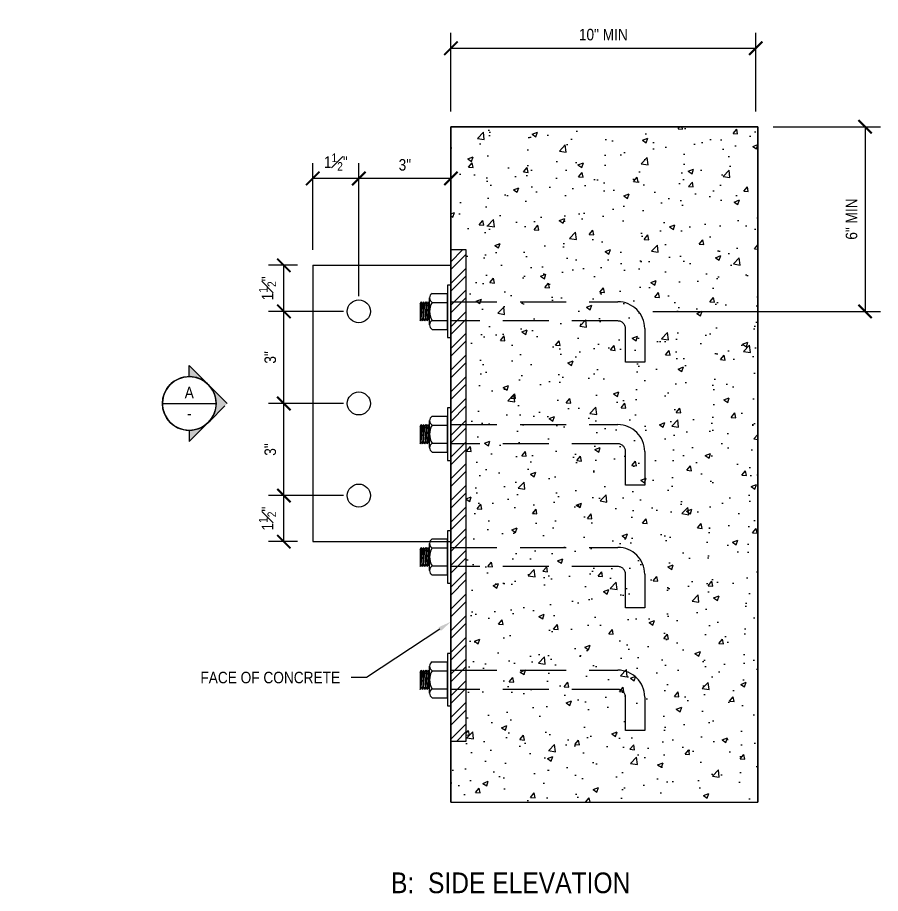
# Model space of a CAD drawing. Header units: inches. Extents: x -16404 to 14624, y -1591 to 16152.
# Drawn here: x -8321.36 to -8293.25, y 8264.26 to 8292.79 of the extents above; entities that cross this region are included whole.
import ezdxf
from ezdxf import colors
from ezdxf.entities.mleader import LeaderData, LeaderLine
from ezdxf.enums import TextEntityAlignment as Align
from ezdxf.math import Vec2, Vec3

# ---------------------------------------------------------------- set-up
doc = ezdxf.new("R2010")
doc.units = ezdxf.units.IN
doc.header["$LTSCALE"] = 24
doc.header["$MEASUREMENT"] = 0
doc.linetypes.add('HIDDEN4', pattern=[0.09375, 0.0625, -0.03125])
doc.layers.get('0').update_dxf_attribs({"linetype": 'CONTINUOUS'})
doc.layers.get('DefPoints').update_dxf_attribs({"color": 251, "linetype": 'CONTINUOUS'})
for name, color, linetype in [('S-ANNO-DIMS', 2, 'CONTINUOUS'), ('S-ANNO-NOTE', 4, 'CONTINUOUS'), ('S-BOLT', 2, 'CONTINUOUS'), ('S-CONC', 4, 'CONTINUOUS'), ('S-DETL-SYMB', 4, 'CONTINUOUS'), ('S-STEEL', 4, 'CONTINUOUS')]:
    doc.layers.add(name, color=color, linetype=linetype)
doc.layers.add('S-ANNO-NONPLOT', color=253, linetype='CONTINUOUS', plot=False)
doc.layers.add('S-HATCH1', color=1, linetype='CONTINUOUS', transparency=0.5)
doc.layers.add('S-HATCH2', color=2, linetype='CONTINUOUS', transparency=0.5)
doc.styles.add('Arial', font='arial.ttf', dxfattribs={"width": 0.85})
doc.dimstyles.new('DIM-4', dxfattribs={"dimscale": 4, "dimtxt": 0.09375, "dimasz": 0.109375, "dimexe": 0.125, "dimexo": 0.125, "dimgap": 0.0625, "dimtad": 1, "dimzin": 11, "dimdsep": 46, "dimlunit": 4, "dimtxsty": 'Arial', "dimblk": 'ARCHTICK', "dimcen": 0.125, "dimclrd": 2, "dimclre": 2, "dimclrt": 4, "dimadec": 0, "dimazin": 0, "dimtfac": 0.75, "dimtofl": 0, "dimtmove": 0, "dimatfit": 3, "dimfxl": 1, "dimfrac": 1, "dimtolj": 1, "dimtzin": 0, "dimarcsym": 0})

# ---------------------------------------------------------------- blocks, each defined once
blk = doc.blocks.new('_ARCHTICK')
at = {"color": 0, "linetype": 'ByBlock', "const_width": 0.15}
blk.add_lwpolyline([(-0.5, -0.5), (0.5, 0.5)], dxfattribs=at)
blk = doc.blocks.new('*D2064')
at = {"layer": 'DefPoints', "color": 0, "transparency": 16777216}
for p in [(-8312.68823934222, 8284.720736233712), (-8311.746324416963, 8284.720736233712), (-8310.246324416963, 8283.220736233712)]:
    blk.add_point(p, dxfattribs=at)
at = {"layer": 'S-ANNO-DIMS', "color": 2, "lineweight": -2, "transparency": 16777216}
for p, q in [((-8312.246324416963, 8284.720736233712), (-8313.18823934222, 8284.720736233712)), ((-8312.68823934222, 8283.220736233712), (-8312.68823934222, 8284.720736233712)), ((-8310.746324416963, 8283.220736233712), (-8313.18823934222, 8283.220736233712))]:
    blk.add_line(p, q, dxfattribs=at)
at = {"layer": 'S-ANNO-DIMS', "color": 2, "lineweight": -2, "transparency": 16777216, "xscale": 0.4375, "yscale": 0.4375, "zscale": 0.4375}
for p, rotation in [((-8312.68823934222, 8284.720736233712), 90), ((-8312.68823934222, 8283.220736233712), 270)]:
    blk.add_blockref('_ARCHTICK', p, dxfattribs=dict(at, rotation=rotation))
at = {"layer": 'S-ANNO-DIMS', "color": 4, "transparency": 16777216, "insert": (-8313.220640433621, 8283.970736233709), "char_height": 0.375, "attachment_point": 5, "rotation": 90, "style": 'Arial'}
blk.add_mtext('\\A1;1{\\H0.75x;\\S1#2;}"', dxfattribs=at)
blk = doc.blocks.new('*D2065')
at = {"layer": 'DefPoints', "color": 0, "transparency": 16777216}
for p in [(-8312.68823934222, 8283.220736233712), (-8310.246324416963, 8283.220736233712), (-8310.246324416963, 8280.220736233712)]:
    blk.add_point(p, dxfattribs=at)
at = {"layer": 'S-ANNO-DIMS', "color": 2, "lineweight": -2, "transparency": 16777216}
for p, q in [((-8310.746324416963, 8283.220736233712), (-8313.18823934222, 8283.220736233712)), ((-8312.68823934222, 8280.220736233712), (-8312.68823934222, 8283.220736233712)), ((-8310.746324416963, 8280.220736233712), (-8313.18823934222, 8280.220736233712))]:
    blk.add_line(p, q, dxfattribs=at)
at = {"layer": 'S-ANNO-DIMS', "color": 2, "lineweight": -2, "transparency": 16777216, "xscale": 0.4375, "yscale": 0.4375, "zscale": 0.4375}
for p, rotation in [((-8312.68823934222, 8283.220736233712), 90), ((-8312.68823934222, 8280.220736233712), 270)]:
    blk.add_blockref('_ARCHTICK', p, dxfattribs=dict(at, rotation=rotation))
at = {"layer": 'S-ANNO-DIMS', "color": 4, "transparency": 16777216, "insert": (-8313.129832111657, 8281.720736233709), "char_height": 0.375, "attachment_point": 5, "rotation": 90, "style": 'Arial'}
blk.add_mtext('\\A1;3"', dxfattribs=at)
blk = doc.blocks.new('*D2068')
at = {"layer": 'DefPoints', "color": 0, "transparency": 16777216}
for p in [(-8311.74632441696, 8287.550092125186), (-8311.74632441696, 8284.720736233709), (-8310.24632441696, 8283.220736233709)]:
    blk.add_point(p, dxfattribs=at)
at = {"layer": 'S-ANNO-DIMS', "color": 2, "lineweight": -2, "transparency": 16777216}
for p, q in [((-8311.74632441696, 8285.220736233709), (-8311.74632441696, 8288.050092125186)), ((-8310.24632441696, 8283.720736233709), (-8310.24632441696, 8288.050092125186)), ((-8310.24632441696, 8287.550092125186), (-8311.74632441696, 8287.550092125186))]:
    blk.add_line(p, q, dxfattribs=at)
at = {"layer": 'S-ANNO-DIMS', "color": 2, "lineweight": -2, "transparency": 16777216, "xscale": 0.4375, "yscale": 0.4375, "zscale": 0.4375, "rotation": 180}
blk.add_blockref('_ARCHTICK', (-8311.74632441696, 8287.550092125186), dxfattribs=at)
at = {"layer": 'S-ANNO-DIMS', "color": 2, "lineweight": -2, "transparency": 16777216, "xscale": 0.4375, "yscale": 0.4375, "zscale": 0.4375}
blk.add_blockref('_ARCHTICK', (-8310.24632441696, 8287.550092125186), dxfattribs=at)
at = {"layer": 'S-ANNO-DIMS', "color": 4, "transparency": 16777216, "insert": (-8310.99632441696, 8288.08249321659), "char_height": 0.375, "attachment_point": 5, "style": 'Arial'}
blk.add_mtext('\\A1;1{\\H0.75x;\\S1#2;}"', dxfattribs=at)
blk = doc.blocks.new('*D2069')
at = {"layer": 'DefPoints', "color": 0, "transparency": 16777216}
for p in [(-8310.24632441696, 8287.550092125186), (-8307.24632441696, 8285.220736233709), (-8310.24632441696, 8283.220736233709)]:
    blk.add_point(p, dxfattribs=at)
at = {"layer": 'S-ANNO-DIMS', "color": 2, "lineweight": -2, "transparency": 16777216}
for p, q in [((-8310.24632441696, 8283.720736233709), (-8310.24632441696, 8288.050092125186)), ((-8307.24632441696, 8285.720736233709), (-8307.24632441696, 8288.050092125186)), ((-8307.24632441696, 8287.550092125186), (-8310.24632441696, 8287.550092125186))]:
    blk.add_line(p, q, dxfattribs=at)
at = {"layer": 'S-ANNO-DIMS', "color": 2, "lineweight": -2, "transparency": 16777216, "xscale": 0.4375, "yscale": 0.4375, "zscale": 0.4375, "rotation": 180}
blk.add_blockref('_ARCHTICK', (-8310.24632441696, 8287.550092125186), dxfattribs=at)
at = {"layer": 'S-ANNO-DIMS', "color": 2, "lineweight": -2, "transparency": 16777216, "xscale": 0.4375, "yscale": 0.4375, "zscale": 0.4375}
blk.add_blockref('_ARCHTICK', (-8307.24632441696, 8287.550092125186), dxfattribs=at)
at = {"layer": 'S-ANNO-DIMS', "color": 4, "transparency": 16777216, "insert": (-8308.74632441696, 8287.991684894627), "char_height": 0.375, "attachment_point": 5, "style": 'Arial'}
blk.add_mtext('\\A1;3"', dxfattribs=at)
blk = doc.blocks.new('BUB4')
h = blk.add_hatch(color=256)
h.dxf.hatch_style = 1
edge = h.paths.add_edge_path()
edge.add_arc((0, 1.4210854715202e-13), 0.2187499999998666, 47.27417975091043, 90.00000000000428)
edge.add_line((0, 0.21875), (0, 0.3091155589472692))
edge.add_line((0, 0.3091155589472692), (0.1484198601051503, 0.1606956988421189))
h = blk.add_hatch(color=256)
h.dxf.hatch_style = 1
edge = h.paths.add_edge_path()
edge.add_line((0.2892142974601484, -0.01990126148729132), (0.3092299065190976, 0.0001143475717147631))
edge.add_line((0.3092299065191355, 0.0001143475717242382), (0.1546796083846023, 0.1546796083845739))
edge.add_arc((-3.410605131648481e-13, -7.105427357601002e-14), 0.2187500000003317, -5.219826905874299, 44.99999999994378, ccw=False)
edge.add_line((0.2178428385125244, -0.01990126148729132), (0.2892142974601484, -0.01990126148729132))
h = blk.add_hatch(color=256)
h.dxf.hatch_style = 1
edge = h.paths.add_edge_path()
edge.add_arc((0, -1.27897692436818e-13), 0.2187499999998666, 269.99999999999574, 312.72582024908957, ccw=False)
edge.add_line((0, -0.21875), (0, -0.3091155589472692))
edge.add_line((0, -0.3091155589472692), (0.1484198601051503, -0.1606956988421189))
blk.add_line((-0.21875, 0), (0.21875, 0))
at = {"color": 0}
blk.add_line((0.1756914941644254, -0.1315425304262874), (0.1756914941644254, -0.1315425304262874), dxfattribs=at)
for points in [[(0.1484198601051503, 0.1606956988421189, 0.1886167559036735), (0, 0.21875), (0, 0.3091155589472692)], [(0.1484198601051503, -0.1606956988421189, -0.1886167559036735), (0, -0.21875), (0, -0.3091155589472692)]]:
    blk.add_lwpolyline(points, format="xyb", close=True)
for points in [[(0.2178428385126381, -0.01990126148729132, 0.2229586668697783), (0.1545277670024916, 0.1548313008574951), (0.3092373134036279, 0.0001217544563445472)], [(0.1726537848120415, -0.1364617741352987), (0.1606956988421189, -0.1484198601051503, 0.01802162098181428), (0.1709670924471993, -0.1364617741352987)]]:
    blk.add_lwpolyline(points, format="xyb")
for start, end in [(354.7801730941018, 179.292390468202), (180.2580895105578, 185.2198269058981), (218.5960160123693, 321.4039839876307)]:
    blk.add_arc((0, 0), 0.21875, start, end)
at = {"style": 'Arial', "width": 0.85}
for tag, p in [('NO.', (3.432048742979532e-05, 0.04209027904516915)), ('SHEET', (3.432048742979532e-05, -0.126209720955103))]:
    blk.add_attdef(tag, text='', height=0.09375, dxfattribs=at).set_placement(p, align=Align.CENTER)
blk = doc.blocks.new('BUB4C')
h = blk.add_hatch(color=256)
h.dxf.hatch_style = 1
h.paths.add_polyline_path([(0.2892142974599837, -0.01990126148728549), (0.2178428385125724, -0.01990126148728549, -0.1651275320274111), (0.1606956988425526, -0.1484198601047166)])
blk.add_lwpolyline([(0.2892142974599837, -0.01990126148728549), (0.1606956988425526, -0.1484198601047166, 0.402920362520587)], format="xyb")
blk.add_circle((0, 0), 0.21875)
for start, end in [(185.2198269059004, 218.5960160123685), (321.4039839876278, 354.7801730940996)]:
    blk.add_arc((0, 0), 0.21875, start, end)
blk = doc.blocks.new('*D2074')
at = {"layer": 'DefPoints', "color": 0, "transparency": 16777216}
for p in [(-8312.68823934222, 8280.220736233712), (-8310.246324416963, 8280.220736233712), (-8310.246324416963, 8277.220736233712)]:
    blk.add_point(p, dxfattribs=at)
at = {"layer": 'S-ANNO-DIMS', "color": 2, "lineweight": -2, "transparency": 16777216}
for p, q in [((-8310.746324416963, 8280.220736233712), (-8313.18823934222, 8280.220736233712)), ((-8312.68823934222, 8277.220736233712), (-8312.68823934222, 8280.220736233712)), ((-8310.746324416963, 8277.220736233712), (-8313.18823934222, 8277.220736233712))]:
    blk.add_line(p, q, dxfattribs=at)
at = {"layer": 'S-ANNO-DIMS', "color": 2, "lineweight": -2, "transparency": 16777216, "xscale": 0.4375, "yscale": 0.4375, "zscale": 0.4375}
for p, rotation in [((-8312.68823934222, 8280.220736233712), 90), ((-8312.68823934222, 8277.220736233712), 270)]:
    blk.add_blockref('_ARCHTICK', p, dxfattribs=dict(at, rotation=rotation))
at = {"layer": 'S-ANNO-DIMS', "color": 4, "transparency": 16777216, "insert": (-8313.129832111657, 8278.720736233709), "char_height": 0.375, "attachment_point": 5, "rotation": 90, "style": 'Arial'}
blk.add_mtext('\\A1;3"', dxfattribs=at)
blk = doc.blocks.new('*D2075')
at = {"layer": 'DefPoints', "color": 0, "transparency": 16777216}
for p in [(-8312.68823934222, 8277.220736233712), (-8311.746324416963, 8277.220736233712), (-8311.746324416963, 8275.720736233712)]:
    blk.add_point(p, dxfattribs=at)
at = {"layer": 'S-ANNO-DIMS', "color": 2, "lineweight": -2, "transparency": 16777216}
for p, q in [((-8312.246324416963, 8277.220736233712), (-8313.18823934222, 8277.220736233712)), ((-8312.68823934222, 8275.720736233712), (-8312.68823934222, 8277.220736233712)), ((-8312.246324416963, 8275.720736233712), (-8313.18823934222, 8275.720736233712))]:
    blk.add_line(p, q, dxfattribs=at)
at = {"layer": 'S-ANNO-DIMS', "color": 2, "lineweight": -2, "transparency": 16777216, "xscale": 0.4375, "yscale": 0.4375, "zscale": 0.4375}
for p, rotation in [((-8312.68823934222, 8277.220736233712), 90), ((-8312.68823934222, 8275.720736233712), 270)]:
    blk.add_blockref('_ARCHTICK', p, dxfattribs=dict(at, rotation=rotation))
at = {"layer": 'S-ANNO-DIMS', "color": 4, "transparency": 16777216, "insert": (-8313.220640433621, 8276.470736233709), "char_height": 0.375, "attachment_point": 5, "rotation": 90, "style": 'Arial'}
blk.add_mtext('\\A1;1{\\H0.75x;\\S1#2;}"', dxfattribs=at)
blk = doc.blocks.new('*D2076')
at = {"layer": 'DefPoints', "color": 0, "transparency": 16777216}
for p in [(-8297.246324416963, 8289.235644213726), (-8301.173077352483, 8283.220736233712), (-8293.75422841272, 8283.220736233712)]:
    blk.add_point(p, dxfattribs=at)
at = {"layer": 'S-ANNO-DIMS', "color": 2, "lineweight": -2, "transparency": 16777216}
for p, q in [((-8296.746324416963, 8289.235644213726), (-8293.25422841272, 8289.235644213726)), ((-8293.75422841272, 8289.235644213726), (-8293.75422841272, 8283.220736233712)), ((-8300.673077352483, 8283.220736233712), (-8293.25422841272, 8283.220736233712))]:
    blk.add_line(p, q, dxfattribs=at)
at = {"layer": 'S-ANNO-DIMS', "color": 2, "lineweight": -2, "transparency": 16777216, "xscale": 0.4375, "yscale": 0.4375, "zscale": 0.4375}
for p, rotation in [((-8293.75422841272, 8289.235644213726), 90), ((-8293.75422841272, 8283.220736233712), 270)]:
    blk.add_blockref('_ARCHTICK', p, dxfattribs=dict(at, rotation=rotation))
at = {"layer": 'S-ANNO-DIMS', "color": 4, "transparency": 16777216, "insert": (-8294.19569328311, 8286.22819022372), "char_height": 0.375, "attachment_point": 5, "rotation": 90, "style": 'Arial'}
blk.add_mtext('\\A1;6" MIN', dxfattribs=at)
blk = doc.blocks.new('*D2077')
at = {"layer": 'DefPoints', "color": 0, "transparency": 16777216}
for p in [(-8297.318590230436, 8291.791834489208), (-8307.24632441696, 8289.235644213722), (-8297.318590230436, 8289.235644213722)]:
    blk.add_point(p, dxfattribs=at)
at = {"layer": 'S-ANNO-DIMS', "color": 2, "lineweight": -2, "transparency": 16777216}
for p, q in [((-8307.24632441696, 8289.735644213722), (-8307.24632441696, 8292.291834489208)), ((-8297.318590230436, 8289.735644213722), (-8297.318590230436, 8292.291834489208)), ((-8307.24632441696, 8291.791834489208), (-8297.318590230436, 8291.791834489208))]:
    blk.add_line(p, q, dxfattribs=at)
at = {"layer": 'S-ANNO-DIMS', "color": 2, "lineweight": -2, "transparency": 16777216, "xscale": 0.4375, "yscale": 0.4375, "zscale": 0.4375, "rotation": 180}
blk.add_blockref('_ARCHTICK', (-8307.24632441696, 8291.791834489208), dxfattribs=at)
at = {"layer": 'S-ANNO-DIMS', "color": 2, "lineweight": -2, "transparency": 16777216, "xscale": 0.4375, "yscale": 0.4375, "zscale": 0.4375}
blk.add_blockref('_ARCHTICK', (-8297.318590230436, 8291.791834489208), dxfattribs=at)
at = {"layer": 'S-ANNO-DIMS', "color": 4, "transparency": 16777216, "insert": (-8302.282457323698, 8292.233299359603), "char_height": 0.375, "attachment_point": 5, "style": 'Arial'}
blk.add_mtext('\\A1;10" MIN', dxfattribs=at)
blk = doc.blocks.new('NUT-SM-THREADS-new')
for p, q in [((0.3920939212857775, 1.4375), (-0.4996529062827904, 1.4375)), ((-0.4996529062827904, 1.4375), (-0.3913997308100079, 1.375)), ((-0.4996529062827904, 1.3125), (-0.3913997308100079, 1.375)), ((-0.3913997262834528, 1.375), (0.3920939259960505, 1.312499999809916)), ((0.5003470937172096, 1.375000000088221), (-0.08740507297898148, 1.411734510455062)), ((0.3920939156087115, 1.437499996723091), (0.3920939212857775, 1.4375)), ((0.3920939118252136, 1.437499996723091), (0.500347087297996, 1.374999996723091)), ((0.3920939156087115, 1.312499996723091), (0.500347091081494, 1.374999996723091)), ((-0.7029514531413952, 0.937500250969606), (0.7043398280075053, 0.937500250969606)), ((0.5003470937172096, 1.250000000088221), (-0.4996529062827904, 1.3125)), ((-0.4996529062827904, 1.3125), (-0.3913997308100079, 1.25)), ((-0.4996529062827904, 1.1875), (-0.3913997308100079, 1.25)), ((0.5003470937172096, 1.125000000088221), (-0.4996529062827904, 1.1875)), ((-0.4996529062827904, 1.1875), (-0.3913997308100079, 1.125)), ((-0.4996529062827904, 1.0625), (-0.3913997308100079, 1.125)), ((0.5003470937172096, 1.000000000088221), (-0.4996529062827904, 1.0625)), ((-0.4996529062827904, 1.0625), (-0.3913997308100079, 1)), ((-0.4996529062827904, 0.9375), (-0.3913997308100079, 1)), ((-0.3913997262834528, 1.25), (0.3920939259960505, 1.187499999809916)), ((-0.3913997262834528, 1.125), (0.3920939259960505, 1.062499999809916)), ((-0.3913997262834528, 1), (0.3920939236040795, 0.9375)), ((0.3920939118252136, 1.312499996723091), (0.500347087297996, 1.249999996723091)), ((0.3920939156087115, 1.187499996723091), (0.500347091081494, 1.249999996723091)), ((0.3920939118252136, 1.187499996723091), (0.500347087297996, 1.124999996723091)), ((0.3920939156087115, 1.062499996723091), (0.500347091081494, 1.124999996723091)), ((0.3920939118243041, 1.062499996723091), (0.500347087297996, 0.9999999967230906)), ((0.3920939212857775, 0.9375), (0.500347091081494, 0.9999999967230906)), ((-0.9378470937163002, 0.812500000003638), (-0.9378470937163002, 0)), ((-0.46875, 0.812500000003638), (-0.46875, 0)), ((0.4694441874335098, 0.8125000000009095), (0.4694441874335098, 0)), ((0.9385412811507194, 0.812499999998181), (0.9385412811507194, 0)), ((-0.9378470937163002, 0), (-0.84375, 0)), ((-0.84375, 0), (0.84375, 0)), ((0.84375, 0), (0.9385412811507194, 0))]:
    blk.add_line(p, q)
for centre, radius, start, end in [((-0.7032985468586048, 0.6549489658573293), 0.2825514983024169, 33.89006155980368, 146.1099384401963), ((0.0003470937172096455, -0.005208333333030168), 0.9427083333333729, 60.158275835308, 119.841724164692), ((0.7039927342921146, 0.6549489658573293), 0.2825514983024366, 33.89006155980368, 146.1099384401963)]:
    blk.add_arc(centre, radius, start, end)
blk = doc.blocks.new('NUT-w-WASHER-sm-new')
blk.add_lwpolyline([(1.364970990248366, 0.1719999999995707), (-1.364970990250185, 0.1719999999995707), (-1.364970990250185, -4.547473508864641e-13), (1.364970990248366, -4.547473508864641e-13)], close=True)
blk.add_blockref('NUT-SM-THREADS-new', (-9.094947017729282e-13, 0.1719999999995707))

msp = doc.modelspace()

# ---------------------------------------------------------------- hatches: boundary and pattern name
at = {"layer": 'S-HATCH1'}
h = msp.add_hatch(dxfattribs=at)
h.set_pattern_fill('STEEL', color=256, scale=4, style=0)
h.set_pattern_definition([(45, (-11189.88387111345, 5802.880735698895), (-0.3535533905932737, 0.3535533905932738), []), (45, (-11189.88387111345, 5803.130735698895), (-0.3535533905932737, 0.3535533905932738), [])])
h.paths.add_polyline_path([(-8307.24632441696, 8269.220736233709), (-8306.74632441696, 8269.220736233709), (-8306.74632441696, 8285.220736233709), (-8307.24632441696, 8285.220736233709)])
edge = h.paths.add_edge_path(flags=17)
edge.add_line((-8307.24632441696, 8269.220736233709), (-8307.24632441696, 8285.220736233709))
at = {"layer": 'S-HATCH2'}
h = msp.add_hatch(dxfattribs=at)
h.set_pattern_fill('AR-CONC', color=256, scale=0.25, style=0)
h.set_pattern_definition([(49.99999999999999, (-11221.45357073853, 5802.880735698895), (1.793150456501884, -0.1568803374564878), [0.1875, -2.0625]), (355, (-11221.45357073853, 5802.880735698895), (-0.3468783340325, 1.88048033425003), [0.15, -1.65]), (100.45144446, (-11221.30414153603, 5802.867662338895), (1.44627211681778, 1.723599977421574), [0.1593504799999991, -1.752855279999993]), (46.18420000000002, (-11221.45357073853, 5803.380735698895), (2.668103326678931, -0.4137982019826913), [0.2812499999999982, -3.093749999999986]), (96.63563549, (-11221.23122887603, 5803.346252431395), (2.336654864185571, 2.435296501936376), [0.239025855, -2.6292844]), (351.1841639899999, (-11221.45357073853, 5803.380735698895), (2.336654862636933, 2.435296500674975), [0.225, -2.4750000025]), (21, (-11221.20357073853, 5803.255735698895), (1.492267630296154, -1.006547226663347), [0.1875, -2.0625]), (326.0000000000001, (-11221.20357073853, 5803.255735698895), (0.6082883298039543, 1.812875112617133), [0.15, -1.65]), (71.45144474, (-11221.07921510353, 5803.171856763895), (2.100555941824928, 0.8063278820158846), [0.159350475, -1.75285528]), (37.50000000000001, (-11221.45357073853, 5802.880735698895), (0.03039963829322667, 0.8322346345782787), [0, -1.63, 0, -1.675, 0, -1.65625]), (7.499999999999999, (-11221.45357073853, 5802.880735698895), (0.6576738436053715, 0.9860292797059006), [0, -0.955, 0, -1.5925, 0, -0.63125]), (327.5, (-11222.01107073854, 5802.880735698895), (1.334556090431023, -0.05638717933594939), [0, -0.625, 0, -1.95, 0, -2.5875]), (317.5, (-11222.26107073854, 5802.880735698895), (1.457965423355966, 0.2502624558307943), [0, -0.8125, 0, -1.295, 0, -1.8375])])
h.paths.add_polyline_path([(-8297.24632441696, 8289.235644213722), (-8307.24632441696, 8289.235644213722), (-8307.24632441696, 8285.220736233709), (-8306.74632441696, 8285.220736233709), (-8306.74632441696, 8269.220736233709), (-8307.24632441696, 8269.220736233709), (-8307.24632441696, 8267.235644213722), (-8297.24632441696, 8267.235644213722)])

# ---------------------------------------------------------------- linework, layer by layer
at = {"layer": 'S-ANNO-NONPLOT'}
msp.add_lwpolyline([(-8307.24632441696, 8267.235644213722), (-8297.24632441696, 8267.235644213722), (-8297.24632441696, 8289.235644213722), (-8307.24632441696, 8289.235644213722)], close=True, dxfattribs=at)
at = {"layer": 'S-BOLT', "linetype": 'HIDDEN4'}
for points in [[(-8301.55882441696, 8281.56448634897), (-8301.55882441696, 8282.658236233709, 0.414213562373095), (-8301.80882441696, 8282.908236233709), (-8307.24632441696, 8282.908236233709), (-8307.24632441696, 8283.533236233709), (-8301.80882441696, 8283.533236233709, -0.4142135623730951), (-8300.93382441696, 8282.658236233709), (-8300.93382441696, 8281.56448634897)], [(-8301.55882441696, 8277.56448634897), (-8301.55882441696, 8278.658236233709, 0.414213562373095), (-8301.80882441696, 8278.908236233709), (-8307.24632441696, 8278.908236233709), (-8307.24632441696, 8279.533236233709), (-8301.80882441696, 8279.533236233709, -0.4142135623730951), (-8300.93382441696, 8278.658236233709), (-8300.93382441696, 8277.56448634897)], [(-8301.55882441696, 8273.56448634897), (-8301.55882441696, 8274.658236233709, 0.414213562373095), (-8301.80882441696, 8274.908236233709), (-8307.24632441696, 8274.908236233709), (-8307.24632441696, 8275.533236233709), (-8301.80882441696, 8275.533236233709, -0.4142135623730951), (-8300.93382441696, 8274.658236233709), (-8300.93382441696, 8273.56448634897)], [(-8301.55882441696, 8269.56448634897), (-8301.55882441696, 8270.658236233709, 0.414213562373095), (-8301.80882441696, 8270.908236233709), (-8307.24632441696, 8270.908236233709), (-8307.24632441696, 8271.533236233709), (-8301.80882441696, 8271.533236233709, -0.4142135623730951), (-8300.93382441696, 8270.658236233709), (-8300.93382441696, 8269.56448634897)]]:
    msp.add_lwpolyline(points, format="xyb", close=True, dxfattribs=at)
at = {"layer": 'S-CONC'}
msp.add_lwpolyline([(-8307.24632441696, 8267.235644213722), (-8307.24632441696, 8289.235644213722), (-8297.24632441696, 8289.235644213722), (-8297.24632441696, 8267.235644213722)], dxfattribs=at)
at = {"layer": 'S-STEEL'}
for p, q in [((-8311.74632441696, 8284.720736233709), (-8311.74632441696, 8275.720736233709)), ((-8311.74632441696, 8284.720736233709), (-8307.24632441696, 8284.720736233709)), ((-8311.74632441696, 8275.720736233709), (-8307.24632441696, 8275.720736233709))]:
    msp.add_line(p, q, dxfattribs=at)
msp.add_lwpolyline([(-8307.24632441696, 8269.220736233709), (-8306.74632441696, 8269.220736233709), (-8306.74632441696, 8285.220736233709), (-8307.24632441696, 8285.220736233709)], close=True, dxfattribs=at)
for centre in [(-8310.24632441696, 8283.220736233709), (-8310.24632441696, 8280.220736233709), (-8310.24632441696, 8277.220736233709)]:
    msp.add_circle(centre, 0.375, dxfattribs=at)

# ---------------------------------------------------------------- block references
at = {"layer": 'S-BOLT', "xscale": 0.625, "yscale": 0.625, "zscale": 0.625, "rotation": 90}
for p in [(-8307.24632441696, 8283.220736233709), (-8307.24632441696, 8279.220736233709), (-8307.24632441696, 8275.220736233709), (-8307.24632441696, 8271.220736233709)]:
    msp.add_blockref('NUT-w-WASHER-sm-new', p, dxfattribs=at)
at = {"layer": 'S-DETL-SYMB', "xscale": 4, "yscale": 4, "zscale": 4}
msp.add_blockref('BUB4', (-8315.769511168295, 8280.220736233709), dxfattribs=at).add_auto_attribs({'NO.': 'A', 'SHEET': '-'})
msp.add_blockref('BUB4C', (-8315.769511168295, 8280.220736233709), dxfattribs=at)

# ---------------------------------------------------------------- texts
at = {"layer": 'S-ANNO-NOTE', "color": 6, "insert": (-8305.299556570633, 8264.259736157857), "char_height": 0.6749999999999999, "width": 10.36002175505969, "attachment_point": 8, "style": 'Arial'}
msp.add_mtext('B:  SIDE ELEVATION', dxfattribs=at)

# ---------------------------------------------------------------- dimensions: what is measured, and where the dimension line sits
at = {"layer": 'S-ANNO-DIMS'}
dim = msp.add_linear_dim(base=(-8297.318590230436, 8291.791834489208), p1=(-8307.24632441696, 8289.235644213722), p2=(-8297.318590230436, 8289.235644213722), text='10" MIN', dimstyle='DIM-4', dxfattribs=at)
dim.commit()
dim.dimension.update_dxf_attribs({"geometry": '*D2077', "text_midpoint": (-8302.282457323698, 8292.233299359603)})
dim = msp.add_linear_dim(base=(-8293.75422841272, 8283.220736233712), p1=(-8297.24632441696, 8289.235644213722), p2=(-8301.17307735248, 8283.220736233709), angle=90, text='<> MIN', dimstyle='DIM-4', dxfattribs=at)
dim.commit()
dim.dimension.update_dxf_attribs({"geometry": '*D2076', "text_midpoint": (-8294.19569328311, 8286.22819022372)})
for base, p1, p2, picture, middle in [((-8311.74632441696, 8287.550092125186), (-8310.24632441696, 8283.220736233709), (-8311.74632441696, 8284.720736233709), '*D2068', (-8310.99632441696, 8288.08249321659)), ((-8310.24632441696, 8287.550092125186), (-8307.24632441696, 8285.220736233709), (-8310.24632441696, 8283.220736233709), '*D2069', (-8308.74632441696, 8287.991684894627))]:
    dim = msp.add_linear_dim(base=base, p1=p1, p2=p2, angle=180, dimstyle='DIM-4', dxfattribs=at)
    dim.commit()
    dim.dimension.update_dxf_attribs({"geometry": picture, "text_midpoint": middle})
for base, p1, p2, picture, middle in [((-8312.68823934222, 8284.720736233712), (-8310.24632441696, 8283.220736233709), (-8311.74632441696, 8284.720736233709), '*D2064', (-8312.688239342217, 8283.970736233709)), ((-8312.68823934222, 8283.220736233712), (-8310.24632441696, 8280.220736233709), (-8310.24632441696, 8283.220736233709), '*D2065', (-8312.688239342217, 8281.720736233709)), ((-8312.68823934222, 8280.220736233712), (-8310.24632441696, 8277.220736233709), (-8310.24632441696, 8280.220736233709), '*D2074', (-8312.688239342217, 8278.720736233709)), ((-8312.68823934222, 8277.220736233712), (-8311.74632441696, 8275.720736233709), (-8311.74632441696, 8277.220736233709), '*D2075', (-8312.688239342217, 8276.470736233709))]:
    dim = msp.add_linear_dim(base=base, p1=p1, p2=p2, angle=90, dimstyle='DIM-4', dxfattribs=at)
    dim.commit()
    dim.dimension.update_dxf_attribs({"geometry": picture, "text_midpoint": middle, "dimtype": 160})

# ---------------------------------------------------------------- leaders
at = {"layer": 'S-ANNO-NOTE'}
ml = msp.add_multileader_mtext('Standard', dxfattribs=at)
ml.set_content('\\A1;{\\C4;FACE OF CONCRETE}', color=4, style='Arial')
ml.set_leader_properties(color=2)
ml.build(insert=Vec2(0, 0))
ml.multileader.update_dxf_attribs({"dogleg_length": 0.36, "arrow_head_size": 0.4375, "scale": 4})
ctx = ml.context
ctx.base_point, ctx.scale, ctx.char_height, ctx.arrow_head_size, ctx.landing_gap_size, ctx.plane_origin = Vec3(-8315.70769080553, 8271.290631287602), 4, 0.375, 0.4375, 0.36, Vec3(-8266.250012305169, 8569.625453133664)
ctx.text_align_type = 2
notes = []
notes.append((ctx, [(0, (1, 1, 0), (-8309.996055403073, 8271.290631287602), (-1, 0), 0.5000000000000027, [(0, [(-8307.24632441696, 8273.112381411012)], 0, [])])]))
ctx.mtext.insert, ctx.mtext.width, ctx.mtext.alignment, ctx.mtext.flow_direction = Vec3(-8310.856055403074, 8271.481328763728), 8.11068634010735, 3, 5
for ctx, leaders in notes:
    for number, flags, end, landing, length, lines in leaders:
        leader = LeaderData()
        leader.index, (leader.has_last_leader_line, leader.has_dogleg_vector, leader.attachment_direction) = number, flags
        leader.last_leader_point, leader.dogleg_vector, leader.dogleg_length = Vec3(end), Vec3(landing), length
        for number, points, colour, breaks in lines:
            line = LeaderLine()
            line.index, line.vertices, line.color, line.breaks = number, Vec3.list(points), colors.encode_raw_color(colour), breaks
            leader.lines.append(line)
        ctx.leaders.append(leader)

doc.saveas('drawing.dxf')
